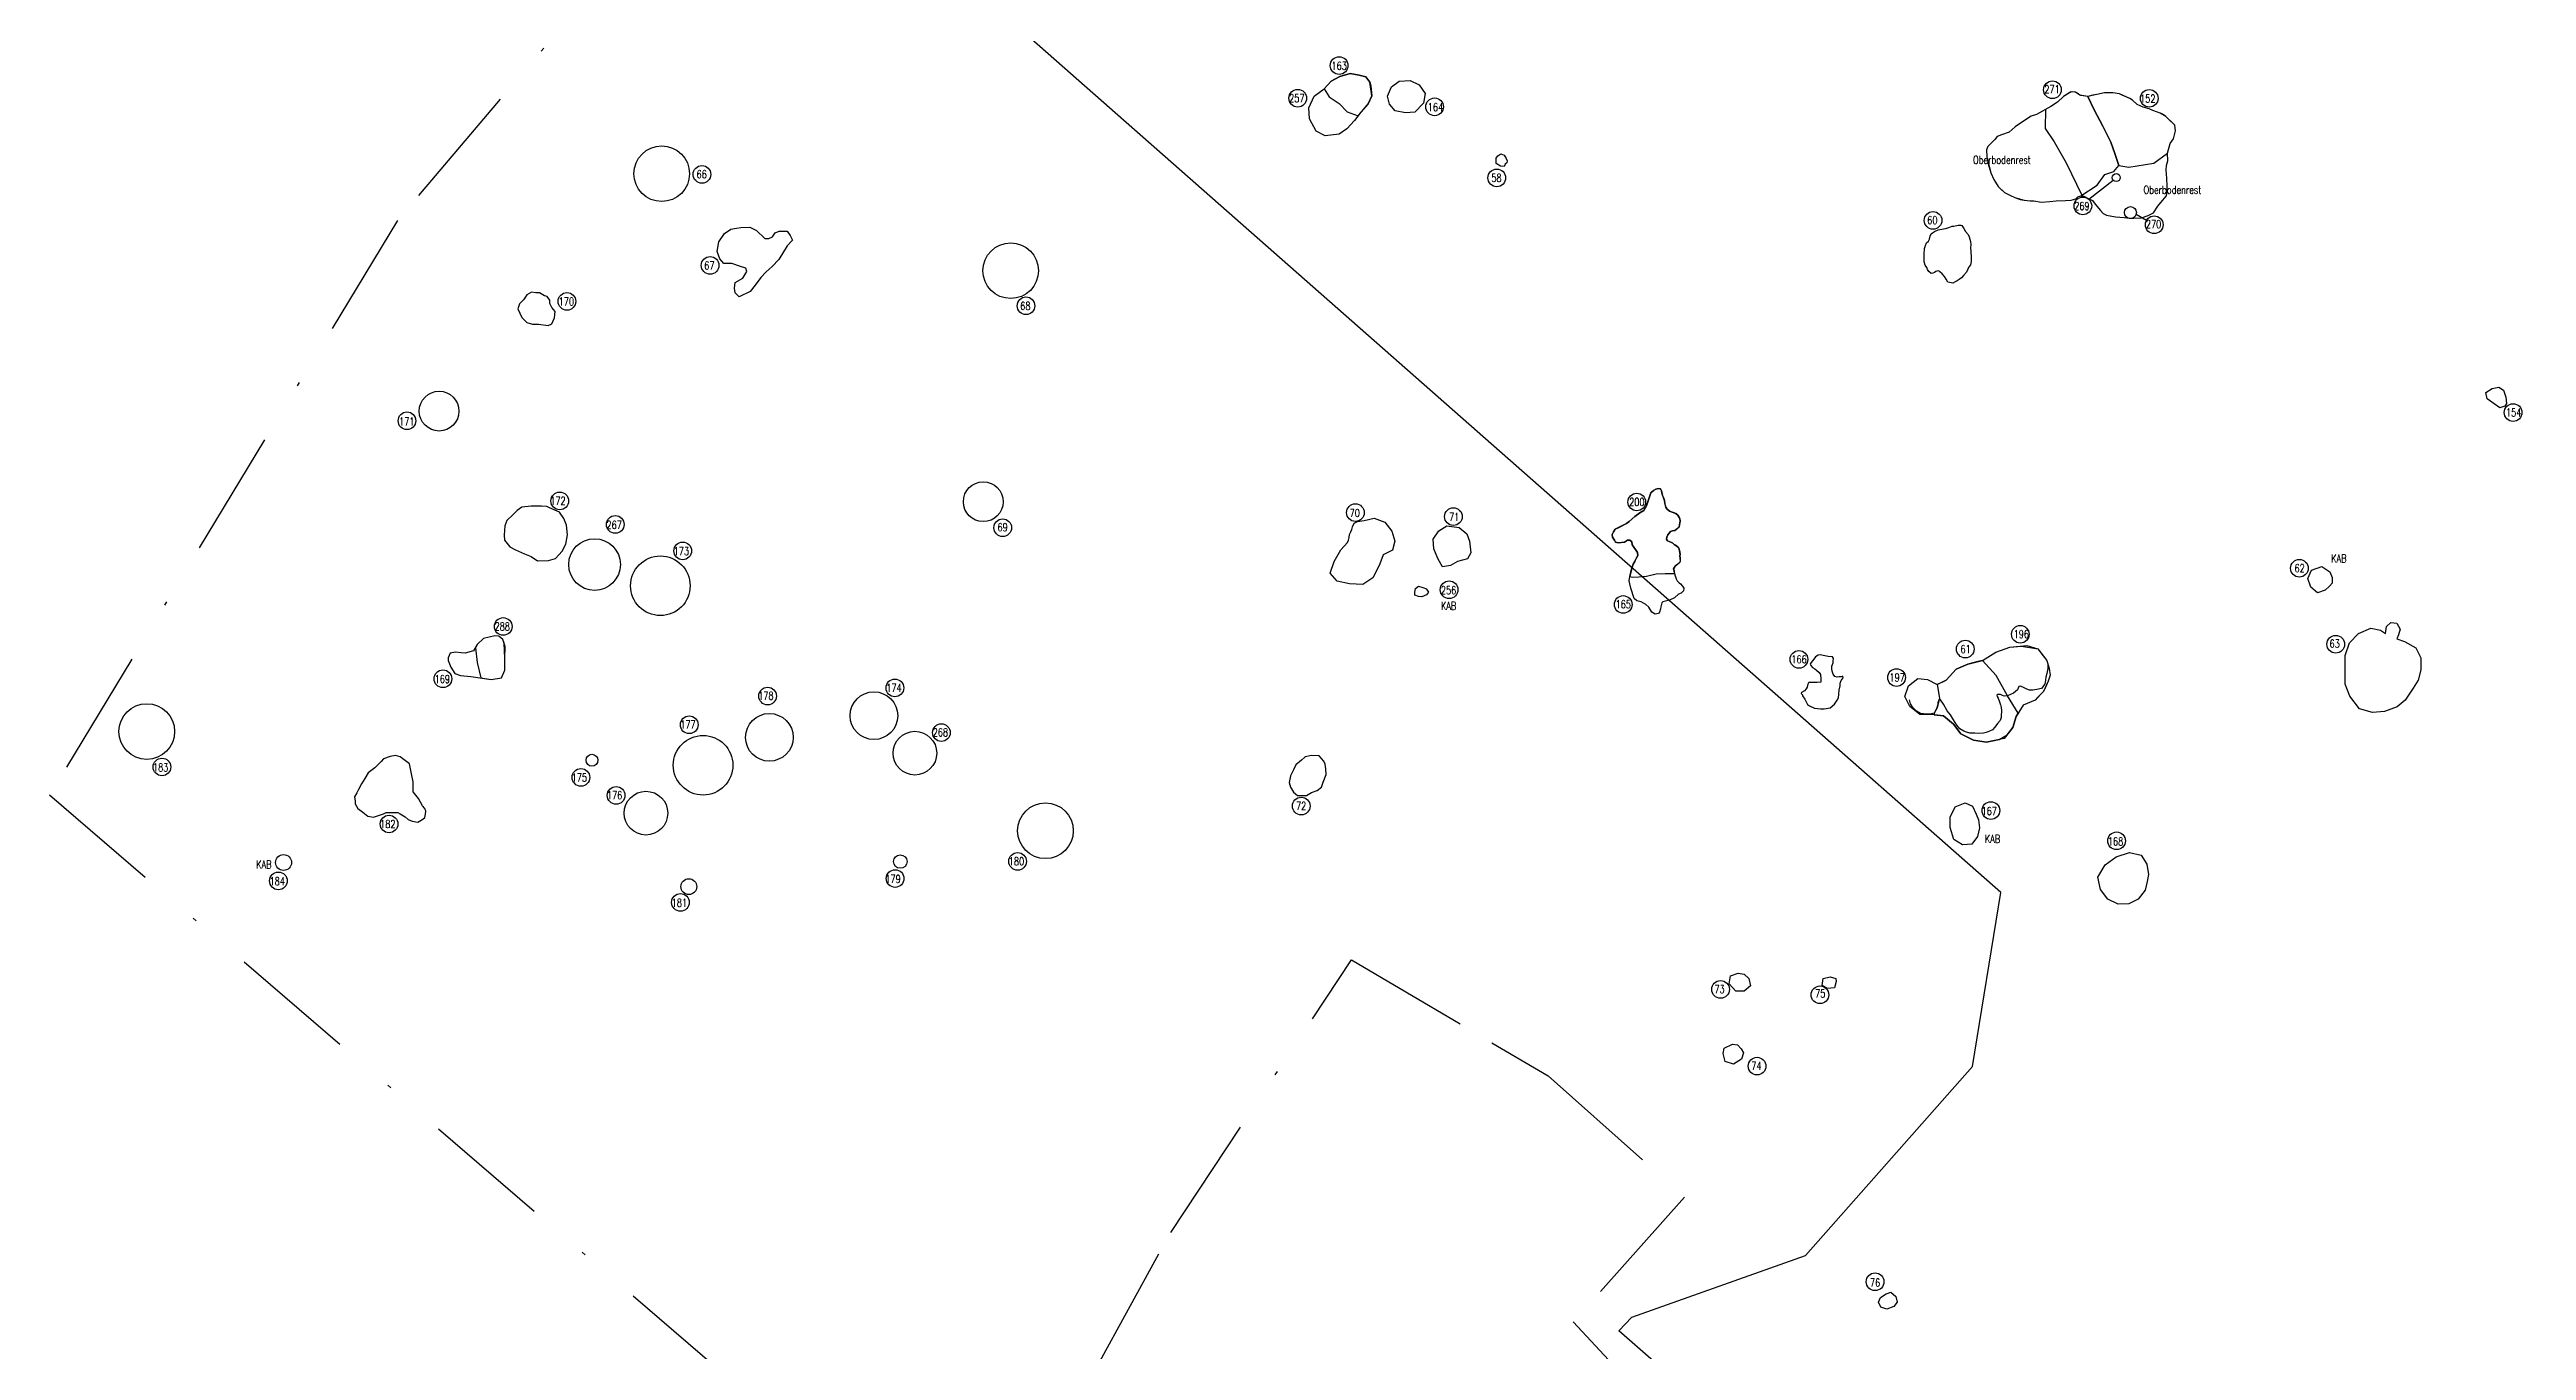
# Model space of a CAD drawing. Header units: millimetres. Extents: x -51 to 4462813, y 19 to 5794154.
# Drawn here: x 4462711.4 to 4462773.7, y 5794084.9 to 5794117.6 of the extents above; entities that cross this region are included whole.
import ezdxf

# ---------------------------------------------------------------- set-up
doc = ezdxf.new("R2010")
doc.units = ezdxf.units.MM
doc.linetypes.add('STRICHPUNKT', pattern=[25.4, 12.7, -6.35, 0, -6.35])
doc.linetypes.add('STRICHPUNKTX2', pattern=[50.8, 25.4, -12.7, 0, -12.7])
for name, color, linetype in [('Befunde', 7, 'Continuous'), ('Befundnummern', 7, 'Continuous'), ('Gebäudehallen', 150, 'Continuous'), ('Grabungsgrenze', 102, 'STRICHPUNKTX2'), ('Pl2-Befunde', 7, 'Continuous')]:
    doc.layers.add(name, color=color, linetype=linetype)
doc.styles.add('ROMANS', font='ROMANS.shx', dxfattribs={"width": 0.75})

msp = doc.modelspace()

# ---------------------------------------------------------------- linework, layer by layer
at = {"layer": 'Befunde'}
for points, elevation in [([(4462744.337317262, 5794115.928291338), (4462744.587973014, 5794116.233765287), (4462744.681973014, 5794116.432765286), (4462744.634973014, 5794116.772765287), (4462744.534973014, 5794116.908765287), (4462744.365973014, 5794116.953765287), (4462744.136973014, 5794116.990765287), (4462743.879973014, 5794116.921765286), (4462743.655973014, 5794116.797765287), (4462743.482973014, 5794116.606765286), (4462743.610928492, 5794116.408323272), (4462743.860277571, 5794116.235254491), (4462744.061482396, 5794116.031597842), (4462744.337317262, 5794115.928291338)], 51.77304729101563), ([(4462762.521745571, 5794113.916395043), (4462762.933953844, 5794114.187807127), (4462763.12568761, 5794114.455693563), (4462763.351762476, 5794114.529825405), (4462763.479616304, 5794114.683034334), (4462763.378326036, 5794114.98502449), (4462763.273105443, 5794115.263699587), (4462763.076627655, 5794115.665827545), (4462762.855930784, 5794116.079821372), (4462762.702021682, 5794116.413592124), (4462762.492891978, 5794116.448711835), (4462762.389058442, 5794116.527280883), (4462762.27523044, 5794116.535807759), (4462762.089591308, 5794116.417521653), (4462761.936296045, 5794116.271826846), (4462761.936296045, 5794116.271826846), (4462761.763834044, 5794116.163439179), (4462761.405436977, 5794115.965680313), (4462761.276002031, 5794115.918668494), (4462761.052432778, 5794115.77763326), (4462760.871572119, 5794115.651849508), (4462760.722234166, 5794115.521799292), (4462760.52612103, 5794115.45519929), (4462760.41731156, 5794115.406945928), (4462760.356652676, 5794115.335342296), (4462760.184708383, 5794115.159989389), (4462760.14935255, 5794115.075552696), (4462760.153764094, 5794114.894891125), (4462760.259648355, 5794114.49281962), (4462760.33023363, 5794114.329783357), (4462760.444934909, 5794114.149121563), (4462760.604389668, 5794114.001206562), (4462760.756349269, 5794113.923767592), (4462760.85868906, 5794113.877304299), (4462761.094668922, 5794113.808299255), (4462761.243526699, 5794113.789713804), (4462761.34276577, 5794113.789713804), (4462761.535317879, 5794113.758523622), (4462761.743099285, 5794113.77401146), (4462761.898159608, 5794113.792596688), (4462762.134094764, 5794113.801785394), (4462762.276749996, 5794113.807980396), (4462762.397697423, 5794113.842053462), (4462762.450417954, 5794113.89471198)], 51.54904729101562), ([(4462764.885231848, 5794115.696302034), (4462764.808624268, 5794115.773477393), (4462764.718506807, 5794115.84998924), (4462764.662533848, 5794115.913728637), (4462764.57808409, 5794115.969842756), (4462764.520641361, 5794115.992822039), (4462764.332822183, 5794116.065838034), (4462764.243826736, 5794116.10813604), (4462764.092615664, 5794116.14732982), (4462763.943183157, 5794116.215144139), (4462763.820137785, 5794116.3214055), (4462763.758117686, 5794116.362438541), (4462763.563281333, 5794116.450664581), (4462763.492372932, 5794116.481611094), (4462763.331213573, 5794116.508806933), (4462763.204335191, 5794116.508806933), (4462763.119491592, 5794116.50857891), (4462762.921637471, 5794116.468565136), (4462762.820675362, 5794116.447170833), (4462762.729842126, 5794116.421465244), (4462762.704863056, 5794116.413148606), (4462762.638225156, 5794116.423550313), (4462762.525834239, 5794116.442905261), (4462762.492891978, 5794116.448711835), (4462762.42894527, 5794116.497099207), (4462762.378563249, 5794116.528067079), (4462762.301052405, 5794116.53387343), (4462762.244856395, 5794116.516453932), (4462762.089591308, 5794116.417521653), (4462761.936296045, 5794116.271826846), (4462761.763834044, 5794116.163439179), (4462761.405436977, 5794115.965680313), (4462761.276002031, 5794115.918668494), (4462761.052432778, 5794115.77763326), (4462760.871572119, 5794115.651849508), (4462760.722234166, 5794115.521799292), (4462760.52612103, 5794115.45519929), (4462760.41731156, 5794115.406945928), (4462760.356652676, 5794115.335342296), (4462760.184708383, 5794115.159989389), (4462760.14935255, 5794115.075552696), (4462760.153764094, 5794114.894891125), (4462760.189056456, 5794114.723042097), (4462760.259648355, 5794114.49281962), (4462760.33023363, 5794114.329783357), (4462760.444934909, 5794114.149121563), (4462760.511353695, 5794114.087938146), (4462760.604389668, 5794114.001206562), (4462760.756349269, 5794113.923767592), (4462760.85868906, 5794113.877304299), (4462760.998531125, 5794113.826884482), (4462761.094668922, 5794113.808299255), (4462761.243526699, 5794113.789713804), (4462761.34276577, 5794113.789713804), (4462761.535317879, 5794113.758523622), (4462761.743099285, 5794113.77401146), (4462761.898159608, 5794113.792596688), (4462762.134094764, 5794113.801785394), (4462762.276749996, 5794113.807980396), (4462762.397697423, 5794113.842053462), (4462762.450417954, 5794113.89471198), (4462762.521745571, 5794113.916395043), (4462762.596175011, 5794113.910199818), (4462762.70781862, 5794113.851346299), (4462762.819589172, 5794113.797030608), (4462762.884024335, 5794113.707387599), (4462763.01922139, 5794113.550569303), (4462763.080278213, 5794113.476516034), (4462763.165321744, 5794113.430777419), (4462763.392104309, 5794113.387216633), (4462763.608353366, 5794113.373734483), (4462763.737008993, 5794113.356310302), (4462763.856941979, 5794113.356310302), (4462764.046654429, 5794113.367200554), (4462764.21674094, 5794113.426007248), (4462764.349757886, 5794113.493526367), (4462764.458787574, 5794113.656878814), (4462764.533079584, 5794113.751642516), (4462764.674818618, 5794113.914994963), (4462764.690082686, 5794113.97597993), (4462764.692263346, 5794114.161112659), (4462764.687909202, 5794114.364549439), (4462764.672645134, 5794114.562750471), (4462764.681528936, 5794114.678919182), (4462764.714238283, 5794114.794354965), (4462764.705150269, 5794114.991988294), (4462764.767959457, 5794115.233181294), (4462764.855183648, 5794115.348181378), (4462764.907517832, 5794115.553787736)], 51.54904729101562), ([(4462763.479616304, 5794114.683034334), (4462763.729007607, 5794114.636359232), (4462764.358281557, 5794114.742384987), (4462764.705150269, 5794114.991988294), (4462764.767959457, 5794115.233181294), (4462764.855183648, 5794115.348181378), (4462764.907517832, 5794115.553787736), (4462764.885231848, 5794115.696302034), (4462764.718506807, 5794115.84998924), (4462764.662533848, 5794115.913728637), (4462764.520641361, 5794115.992822039), (4462764.332822183, 5794116.065838034), (4462764.243826736, 5794116.10813604), (4462764.092615664, 5794116.14732982), (4462763.943183157, 5794116.215144139), (4462763.820137785, 5794116.3214055), (4462763.758117686, 5794116.362438541), (4462763.492372932, 5794116.481611094), (4462763.331213573, 5794116.508806933), (4462763.119491592, 5794116.50857891), (4462762.921637471, 5794116.468565136), (4462762.729842126, 5794116.421465244), (4462762.702021682, 5794116.413592124), (4462762.855930784, 5794116.079821372), (4462762.855930784, 5794116.079821372), (4462763.076627655, 5794115.665827545), (4462763.273105443, 5794115.263699587), (4462763.378326036, 5794114.98502449), (4462763.479616304, 5794114.683034334)], 51.54904729101562), ([(4462728.39371957, 5794112.969090195), (4462728.550879813, 5794113.082701409), (4462728.698960477, 5794113.10324394), (4462728.810020701, 5794113.123786469), (4462729.032014035, 5794113.130001523), (4462729.196675832, 5794113.041616349), (4462729.410569821, 5794112.844408239), (4462729.513403585, 5794112.840299645), (4462729.599783881, 5794112.889601672), (4462729.66971126, 5794112.984097354), (4462729.76843152, 5794113.02929101), (4462729.842471853, 5794113.025182415), (4462729.969985544, 5794113.025182415), (4462730.044025877, 5794112.922469764), (4462730.103740504, 5794112.802638291), (4462729.971717172, 5794112.661492448), (4462729.763692683, 5794112.315928198), (4462729.59175998, 5794112.143139985), (4462729.446814067, 5794112.003776884), (4462729.313457873, 5794111.864640066), (4462729.163478582, 5794111.667339421), (4462729.039105901, 5794111.513883413), (4462728.768763385, 5794111.375417296), (4462728.660968745, 5794111.479720332), (4462728.651355197, 5794111.597918745), (4462728.665987309, 5794111.733106377), (4462728.856204771, 5794111.850025187), (4462728.954971393, 5794112.014442354), (4462728.929365334, 5794112.09482419), (4462728.794018156, 5794112.142322548), (4462728.578194634, 5794112.211743), (4462728.380661392, 5794112.21539672), (4462728.275296422, 5794112.331641669), (4462728.212357051, 5794112.520391347), (4462728.256253388, 5794112.76153663)], 52.72404729101562), ([(4462759.13160408, 5794111.822983093), (4462759.089498819, 5794111.892095811), (4462759.036262237, 5794111.955561186), (4462758.975098853, 5794112.008719704), (4462758.945309785, 5794112.026716187), (4462758.899483914, 5794112.022477818), (4462758.877419013, 5794112.01654437), (4462758.84177673, 5794111.989420194), (4462758.799345205, 5794111.969924546), (4462758.75645631, 5794111.967520029), (4462758.693603341, 5794112.012753072), (4462758.66780466, 5794112.061576812), (4462758.644722007, 5794112.110400551), (4462758.605787148, 5794112.174570967), (4462758.58222576, 5794112.254478321), (4462758.58222576, 5794112.333138766), (4462758.581346669, 5794112.388658411), (4462758.581346669, 5794112.473411191), (4462758.584907018, 5794112.558852623), (4462758.58975105, 5794112.593738289), (4462758.610705147, 5794112.668705925), (4462758.637861566, 5794112.731091641), (4462758.685385161, 5794112.774490546), (4462758.717972534, 5794112.82873912), (4462758.731597381, 5794112.899613613), (4462758.753322296, 5794112.960643176), (4462758.787267406, 5794112.983698892), (4462758.841579692, 5794113.018960432), (4462758.931272648, 5794113.061502209), (4462759.062980426, 5794113.085914078), (4462759.125439694, 5794113.092695067), (4462759.200119157, 5794113.123888147), (4462759.288377106, 5794113.156437159), (4462759.327753721, 5794113.157793311), (4462759.437736584, 5794113.178136499), (4462759.501553589, 5794113.179492875), (4462759.527352271, 5794113.172711664), (4462759.577591343, 5794113.098120125), (4462759.616967957, 5794113.023528363), (4462759.68350044, 5794112.942155613), (4462759.712292768, 5794112.884474958), (4462759.746237878, 5794112.770553198), (4462759.750311092, 5794112.681043083), (4462759.748953355, 5794112.618657367), (4462759.75037622, 5794112.509690403), (4462759.754449986, 5794112.479853699), (4462759.762596415, 5794112.409330619), (4462759.765282639, 5794112.356186009), (4462759.762567163, 5794112.308718646), (4462759.763924901, 5794112.262607436), (4462759.742199986, 5794112.179878309), (4462759.69734109, 5794112.111683791), (4462759.681047129, 5794112.075066097), (4462759.645672529, 5794111.994611794), (4462759.569369852, 5794111.91169492), (4462759.517229946, 5794111.855276322), (4462759.458572346, 5794111.816217464), (4462759.406432441, 5794111.777158607), (4462759.356464916, 5794111.75111922), (4462759.297807315, 5794111.722910033), (4462759.17180259, 5794111.744609374)], 51.48804729101563), ([(4462723.866811038, 5794111.404466993), (4462723.739170403, 5794111.474380896), (4462723.64446927, 5794111.474380896), (4462723.541533398, 5794111.490831332), (4462723.418010132, 5794111.425030037), (4462723.335661656, 5794111.301652219), (4462723.240960523, 5794111.198837668), (4462723.191550995, 5794111.071347241), (4462723.294486866, 5794110.857492698), (4462723.422887477, 5794110.72876406), (4462723.562120241, 5794110.68887663), (4462723.718583008, 5794110.68887663), (4462723.957394803, 5794110.651863374), (4462724.047978017, 5794110.701214456), (4462724.122092307, 5794110.845154872), (4462724.134444413, 5794111.005545947), (4462724.052095937, 5794111.104248112), (4462724.002686409, 5794111.207062663), (4462724.002686409, 5794111.293427002), (4462723.932690039, 5794111.388016558)], 52.72404729101562), ([(4462751.811412754, 5794103.391765286), (4462751.728973013, 5794103.44142145), (4462751.655377856, 5794103.56902069), (4462751.577481768, 5794103.640600686), (4462751.459079272, 5794103.709068577), (4462751.349942512, 5794103.728628888), (4462751.281393844, 5794103.787760238), (4462751.197265958, 5794104.046071047), (4462751.178571117, 5794104.154997205), (4462751.159876277, 5794104.232801637), (4462751.17233932, 5794104.338615689), (4462751.197288587, 5794104.454148245), (4462751.219099602, 5794104.52884057), (4462751.256489835, 5794104.65643981), (4462751.29699569, 5794104.718683266), (4462751.337501545, 5794104.796900652), (4462751.374891778, 5794104.868480649), (4462751.365544358, 5794104.943172974), (4462751.334358327, 5794104.99678829), (4462751.259577861, 5794105.105714672), (4462751.231448396, 5794105.140681658), (4462751.228332774, 5794105.218486089), (4462751.175363323, 5794105.252720146), (4462751.119277698, 5794105.252720146), (4462751.044497784, 5794105.209149548), (4462750.882473258, 5794105.187364361), (4462750.817040765, 5794105.202925113), (4462750.788997953, 5794105.255832251), (4462750.7422603, 5794105.333636682), (4462750.729796705, 5794105.402104572), (4462750.760955692, 5794105.464348028), (4462750.807693345, 5794105.532815919), (4462750.894936853, 5794105.576386516), (4462751.088119263, 5794105.672864028), (4462751.159880692, 5794105.727064885), (4462751.303209274, 5794105.854664125), (4462751.424879724, 5794105.942593771), (4462751.524586827, 5794106.004837227), (4462751.596385237, 5794106.120640923), (4462751.658702107, 5794106.322932488), (4462751.70543976, 5794106.450531729), (4462751.767756631, 5794106.509663078), (4462751.825130451, 5794106.539745282), (4462751.899038321, 5794106.55204877), (4462751.949849742, 5794106.545897026), (4462751.969866444, 5794106.499758835), (4462751.979105135, 5794106.458234731), (4462751.992962896, 5794106.382875701), (4462752.026957679, 5794106.305586128), (4462752.045435061, 5794106.251758313), (4462752.057752947, 5794106.164096018), (4462752.079309524, 5794106.090275091), (4462752.108644396, 5794106.043573881), (4462752.171774253, 5794105.986670306), (4462752.213347534, 5794105.969752954), (4462752.334987628, 5794105.926690747), (4462752.379640104, 5794105.888242404), (4462752.405815751, 5794105.852869821), (4462752.435071145, 5794105.803655869), (4462752.442769962, 5794105.737524567), (4462752.435109228, 5794105.684275604), (4462752.424331215, 5794105.647365141), (4462752.416632398, 5794105.593537549), (4462752.376598991, 5794105.550475341), (4462752.305770317, 5794105.502799271), (4462752.244180333, 5794105.495109647), (4462752.197987983, 5794105.470502671), (4462752.16411352, 5794105.432054104), (4462752.131778929, 5794105.393605761), (4462752.122540239, 5794105.367460906), (4462752.105602731, 5794105.329012562), (4462752.100983662, 5794105.279798611), (4462752.124140273, 5794105.237494752), (4462752.207286834, 5794105.203660049), (4462752.259638127, 5794105.179053074), (4462752.290432842, 5794105.149832457), (4462752.367420461, 5794105.100618507), (4462752.398215729, 5794105.069859787), (4462752.416692559, 5794105.026797581), (4462752.430550318, 5794104.966818022), (4462752.438364488, 5794104.899721446), (4462752.432205545, 5794104.865886967), (4462752.441443684, 5794104.812059152), (4462752.444523431, 5794104.768996945), (4462752.444523431, 5794104.732086482), (4462752.426046601, 5794104.685948514), (4462752.39371146, 5794104.672106924), (4462752.353678053, 5794104.6321207), (4462752.31980359, 5794104.613665468), (4462752.295167817, 5794104.573679021), (4462752.276690987, 5794104.538306661), (4462752.289008874, 5794104.487554607), (4462752.290545988, 5794104.462284048), (4462752.301324552, 5794104.416145857), (4462752.318261508, 5794104.356166522), (4462752.344437155, 5794104.280807492), (4462752.367533606, 5794104.236207405), (4462752.416805703, 5794104.18237959), (4462752.450680166, 5794104.157772615), (4462752.49841239, 5794104.100869039), (4462752.530744221, 5794104.051000425), (4462752.527665026, 5794103.983331242), (4462752.464535167, 5794103.920275923), (4462752.399865988, 5794103.894130844), (4462752.298207826, 5794103.803018186), (4462752.171948662, 5794103.747652491), (4462752.007195414, 5794103.703052403), (4462751.981019767, 5794103.676907548), (4462751.957092116, 5794103.575673466), (4462751.947352828, 5794103.53287036), (4462751.922030459, 5794103.443373177), (4462751.892938435, 5794103.409324862)], 51.44604729101562), ([(4462752.301324552, 5794104.416145857), (4462752.289008873, 5794104.487554611), (4462752.276690988, 5794104.538306663), (4462752.31980359, 5794104.613665468), (4462752.39371146, 5794104.672106924), (4462752.426046601, 5794104.685948514), (4462752.446763218, 5794104.73767939), (4462752.444523431, 5794104.7941144), (4462752.432205545, 5794104.865886965), (4462752.438364488, 5794104.899721446), (4462752.434121403, 5794104.936154812), (4462752.426017805, 5794104.986435778), (4462752.416692559, 5794105.026797581), (4462752.398215729, 5794105.069859787), (4462752.381653647, 5794105.086402212), (4462752.355220746, 5794105.108417113), (4462752.321628114, 5794105.129891035), (4462752.290432842, 5794105.149832457), (4462752.259638128, 5794105.179053074), (4462752.259638127, 5794105.179053074), (4462752.219200847, 5794105.198060038), (4462752.160706919, 5794105.222614743), (4462752.124140273, 5794105.237494752), (4462752.100983662, 5794105.279798611), (4462752.105602731, 5794105.329012562), (4462752.131778929, 5794105.393605761), (4462752.16411352, 5794105.432054104), (4462752.197987983, 5794105.470502671), (4462752.244180333, 5794105.495109647), (4462752.305770317, 5794105.502799271), (4462752.416632398, 5794105.593537549), (4462752.442769962, 5794105.737524567), (4462752.435071145, 5794105.803655869), (4462752.379640104, 5794105.888242404), (4462752.334987628, 5794105.926690747), (4462752.171774253, 5794105.986670306), (4462752.108644396, 5794106.043573881), (4462752.079309524, 5794106.090275091), (4462752.054421637, 5794106.187803842), (4462752.045435061, 5794106.251758313), (4462752.033871002, 5794106.285446421), (4462752.017716842, 5794106.326595831), (4462751.992962896, 5794106.382875701), (4462751.979105135, 5794106.458234731), (4462751.960238517, 5794106.521951059), (4462751.949849742, 5794106.545897026), (4462751.899038321, 5794106.55204877), (4462751.825130451, 5794106.539745282), (4462751.767756631, 5794106.509663078), (4462751.70543976, 5794106.450531729), (4462751.658702107, 5794106.322932488), (4462751.596385237, 5794106.120640923), (4462751.524586827, 5794106.004837227), (4462751.424879724, 5794105.942593771), (4462751.303209274, 5794105.854664125), (4462751.159880692, 5794105.727064885), (4462751.088119263, 5794105.672864028), (4462750.807693345, 5794105.532815919), (4462750.760955692, 5794105.464348028), (4462750.729796705, 5794105.402104572), (4462750.7422603, 5794105.333636682), (4462750.788997953, 5794105.255832251), (4462750.817040765, 5794105.202925113), (4462750.882473258, 5794105.187364361), (4462751.044497784, 5794105.209149548), (4462751.119277698, 5794105.252720146), (4462751.175363323, 5794105.252720146), (4462751.228332774, 5794105.218486089), (4462751.231448396, 5794105.140681658), (4462751.259577861, 5794105.105714672), (4462751.279285264, 5794105.077008564), (4462751.31902113, 5794105.019128689), (4462751.365544358, 5794104.943172974), (4462751.374891778, 5794104.868480649), (4462751.337501545, 5794104.796900652), (4462751.311820411, 5794104.747310014), (4462751.29699569, 5794104.718683266), (4462751.256489835, 5794104.65643981), (4462751.23410212, 5794104.580038698), (4462751.197288587, 5794104.454148245), (4462751.17233932, 5794104.338615689), (4462751.234340585, 5794104.329388824), (4462751.234340585, 5794104.329388824), (4462751.405025627, 5794104.335068437), (4462751.595630959, 5794104.354941164), (4462751.834597694, 5794104.411723088), (4462751.834597694, 5794104.411723088), (4462752.066567035, 5794104.419469462), (4462752.181062279, 5794104.415842561), (4462752.301324552, 5794104.416145857)], 51.44604729101562), ([(4462722.917628275, 5794105.754876954), (4462722.869996812, 5794105.616734506), (4462722.848195696, 5794105.380959187), (4462722.864266954, 5794105.260252169), (4462722.993020006, 5794105.092387556), (4462723.133915743, 5794105.012364823), (4462723.36045385, 5794104.915785483), (4462723.528976272, 5794104.849559766), (4462723.686447961, 5794104.739183529), (4462723.968239142, 5794104.741942885), (4462724.140790825, 5794104.795512405), (4462724.314014067, 5794104.982632634), (4462724.401205005, 5794105.156335275), (4462724.4472043, 5794105.390843637), (4462724.419531696, 5794105.637443746), (4462724.356133188, 5794105.79825082), (4462724.241389818, 5794105.962676208), (4462723.995748594, 5794106.067878687), (4462723.926682178, 5794106.100991664), (4462723.794074563, 5794106.11478868), (4462723.52885904, 5794106.11478868), (4462723.29679542, 5794106.087194531), (4462723.178001148, 5794106.001652969), (4462723.078545437, 5794105.905073748)], -0.0079527089843765), ([(4462721.444667714, 5794102.295617436), (4462721.446637537, 5794102.2261069), (4462721.510715605, 5794102.063190822), (4462721.609745495, 5794101.906092911), (4462721.755378367, 5794101.853726941), (4462722.011691187, 5794101.824634761), (4462722.524900203, 5794101.754982863), (4462722.780630748, 5794101.795542579), (4462722.86801003, 5794101.987551062), (4462722.871694696, 5794102.285179347), (4462722.879660638, 5794102.581031684), (4462722.815582571, 5794102.755584769), (4462722.71655268, 5794102.842861312), (4462722.620304376, 5794102.8508378), (4462722.332082625, 5794102.784676949), (4462722.174799696, 5794102.633397654), (4462722.081594833, 5794102.470481352), (4462721.874058482, 5794102.41445698), (4462721.770426081, 5794102.425957969), (4462721.629371434, 5794102.443209788), (4462721.496952224, 5794102.41445698), (4462721.444667714, 5794102.295617436)], 52.72404729101562), ([(4462722.128197264, 5794102.551939503), (4462722.171721266, 5794102.179069382), (4462722.268295694, 5794101.789808812), (4462722.524900203, 5794101.754982863), (4462722.780630748, 5794101.795542579), (4462722.86801003, 5794101.987551062), (4462722.871694696, 5794102.285179347), (4462722.871694696, 5794102.285179347), (4462722.847621605, 5794102.668308226), (4462722.815582571, 5794102.755584769), (4462722.71655268, 5794102.842861312), (4462722.620304376, 5794102.8508378), (4462722.332082625, 5794102.784676949), (4462722.174799696, 5794102.633397654)], 52.72404729101562), ([(4462756.215863083, 5794101.036103863), (4462756.32513617, 5794101.134333984), (4462756.360103447, 5794101.177991766), (4462756.395071276, 5794101.232564104), (4462756.425667851, 5794101.291502132), (4462756.434409256, 5794101.383183607), (4462756.445336841, 5794101.483596683), (4462756.465005831, 5794101.590558182), (4462756.467191459, 5794101.660410766), (4462756.489046075, 5794101.72589744), (4462756.545878457, 5794101.792343588), (4462756.534951424, 5794101.833818636), (4462756.493427265, 5794101.820721123), (4462756.445347328, 5794101.816355434), (4462756.392896136, 5794101.814172478), (4462756.333888614, 5794101.83163568), (4462756.292364455, 5794101.886208018), (4462756.266139135, 5794101.958243337), (4462756.255169604, 5794102.022420012), (4462756.257355231, 5794102.083540996), (4462756.290136881, 5794102.170856782), (4462756.294508136, 5794102.212331608), (4462756.298878838, 5794102.277818281), (4462756.272653518, 5794102.319293329), (4462756.167751135, 5794102.332390619), (4462756.080332666, 5794102.349853822), (4462755.966688325, 5794102.373865669), (4462755.91642276, 5794102.360768155), (4462755.844302027, 5794102.321476063), (4462755.807149122, 5794102.262538035), (4462755.739347761, 5794102.17695568), (4462755.715307517, 5794102.139846544), (4462755.728420177, 5794102.104920363), (4462755.769944336, 5794102.054713937), (4462755.826766231, 5794102.019787532), (4462755.874846168, 5794101.982678396), (4462755.938224944, 5794101.92810628), (4462755.968821519, 5794101.875716898), (4462755.984055231, 5794101.772200188), (4462755.981869604, 5794101.682701669), (4462755.890080432, 5794101.676153024), (4462755.820145326, 5794101.67833598), (4462755.752395847, 5794101.673970068), (4462755.702130282, 5794101.67833598), (4462755.678090038, 5794101.676153024), (4462755.660606123, 5794101.660872778), (4462755.654049793, 5794101.630312285), (4462755.640937133, 5794101.60193475), (4462755.634380803, 5794101.556094012), (4462755.612526186, 5794101.51680192), (4462755.571002026, 5794101.468778448), (4462755.490139888, 5794101.4273034), (4462755.483583557, 5794101.398925864), (4462755.518550835, 5794101.366182416), (4462755.522922089, 5794101.33780488), (4462755.577600303, 5794101.256130218), (4462755.610381952, 5794101.190643545), (4462755.643164155, 5794101.125156649), (4462755.695615347, 5794101.08586478), (4462755.822372347, 5794101.031292441), (4462755.970983965, 5794101.016012195), (4462756.060588062, 5794101.018195151)], -0.0079527089843765), ([(4462758.904973014, 5794101.623765287), (4462758.963299634, 5794101.285556075), (4462758.910319942, 5794101.040761822), (4462758.834492961, 5794100.908220995), (4462758.835464636, 5794100.861304079), (4462759.065973015, 5794100.834765286), (4462759.315973015, 5794100.624765286), (4462759.499973014, 5794100.382765287), (4462759.821973014, 5794100.226765286), (4462760.149973014, 5794100.172765287), (4462760.470559363, 5794100.239796977), (4462760.6684574, 5794100.364366547), (4462760.812973014, 5794100.547765287), (4462760.891973014, 5794100.817765287), (4462760.943278, 5794100.902198636), (4462760.677872003, 5794101.343726511), (4462760.390213218, 5794101.856756676), (4462760.046973014, 5794102.231765286), (4462759.928479741, 5794102.202942599), (4462759.676973014, 5794102.141765286), (4462759.386973014, 5794102.011765286), (4462759.131973014, 5794101.735765287), (4462759.002761827, 5794101.672013511)], 51.30904729101562), ([(4462760.046973014, 5794102.231765286), (4462760.380973014, 5794102.442765287), (4462760.734973014, 5794102.562765286), (4462761.031325044, 5794102.593374416), (4462761.031325044, 5794102.593374416), (4462761.436973014, 5794102.521765286), (4462761.575783716, 5794102.346743097), (4462761.666973013, 5794102.231765286), (4462761.725973014, 5794102.026765287), (4462761.750973014, 5794101.862765287), (4462761.702973014, 5794101.708765287), (4462761.612880214, 5794101.514195123), (4462761.577798275, 5794101.445416611), (4462761.431878419, 5794101.295386337), (4462761.370973014, 5794101.232765287), (4462761.066973014, 5794101.105765286), (4462760.943278, 5794100.902198636), (4462760.677872003, 5794101.343726511), (4462760.390213218, 5794101.856756676), (4462760.046973014, 5794102.231765286)], 51.23704729101562), ([(4462720.80617814, 5794098.241308482), (4462720.857745457, 5794098.284082697), (4462720.873709918, 5794098.365391006), (4462720.880150343, 5794098.439367348), (4462720.854389193, 5794098.506911217), (4462720.797029823, 5794098.574763963), (4462720.696181237, 5794098.758919549), (4462720.564283596, 5794098.930184598), (4462720.564283596, 5794099.180495175), (4462720.51152443, 5794099.41763131), (4462720.471955192, 5794099.628419235), (4462720.232295515, 5794099.805166513), (4462720.115871798, 5794099.838404215), (4462719.980012708, 5794099.816859175), (4462719.817886353, 5794099.760544932), (4462719.7553741, 5794099.688516973), (4462719.600903234, 5794099.529456185), (4462719.433319442, 5794099.405464397), (4462719.344671548, 5794099.259306129), (4462719.263156481, 5794099.124456086), (4462719.183983236, 5794098.985923336), (4462719.143225702, 5794098.899415845), (4462719.087184231, 5794098.80018656), (4462719.100148447, 5794098.692850507), (4462719.100148447, 5794098.622082771), (4462719.173793576, 5794098.505043106), (4462719.293518486, 5794098.413446808), (4462719.420885918, 5794098.316761927), (4462719.563536734, 5794098.29131856), (4462719.813176215, 5794098.370193063), (4462719.881953932, 5794098.405813821), (4462720.001679395, 5794098.410902628), (4462720.172350947, 5794098.410902628), (4462720.236034387, 5794098.370193063), (4462720.358306988, 5794098.296407367), (4462720.432763068, 5794098.232258881), (4462720.5391682, 5794098.189545094), (4462720.681819016, 5794098.164101505), (4462720.80617814, 5794098.241308482)], 52.72404729101562)]:
    msp.add_lwpolyline(points, close=True, dxfattribs=dict(at, elevation=elevation))
for points, elevation in [([(4462743.482973014, 5794116.606765286), (4462743.610928492, 5794116.408323272), (4462743.860277571, 5794116.235254491), (4462744.061482396, 5794116.031597842), (4462744.337317262, 5794115.928291338)], 51.77304729101563), ([(4462761.637097792, 5794116.093507754), (4462761.624912787, 5794115.611703752), (4462761.854141637, 5794115.277324203), (4462762.152255026, 5794114.747850792), (4462762.549614108, 5794113.934744645)], 51.54904729101562), ([(4462762.720556601, 5794113.829916323), (4462763.337845882, 5794114.311251563)], -0.0079527089843765), ([(4462764.172563309, 5794113.294906843), (4462763.913866911, 5794113.448008101)], -0.0079527089843765)]:
    msp.add_lwpolyline(points, dxfattribs=dict(at, elevation=elevation))
for points in [[(4462744.653973014, 5794116.679765286, 51.74604729101562), (4462744.681973014, 5794116.432765286, 51.71204729101562), (4462744.587973014, 5794116.233765287, 51.72304729101563), (4462744.405973014, 5794116.017765286, 51.73604729101562), (4462744.250973014, 5794115.815765286, 51.72904729101562), (4462744.051973014, 5794115.602765286, 51.73504729101563), (4462743.863973014, 5794115.470765286, 51.73404729101562), (4462743.504973014, 5794115.425765286, 51.75904729101562), (4462743.285973014, 5794115.545765286, 51.73504729101563), (4462743.110973014, 5794115.854765286, 51.76404729101562), (4462743.094973014, 5794116.132765287, 51.78804729101563), (4462743.231973014, 5794116.419765286, 51.80204729101563), (4462743.482973014, 5794116.606765286, 51.77304729101563), (4462743.655973014, 5794116.797765287, 51.77004729101562), (4462743.879973014, 5794116.921765286, 51.79704729101562), (4462744.136973014, 5794116.990765287, 51.78704729101563), (4462744.365973014, 5794116.953765287, 51.76504729101563), (4462744.534973014, 5794116.908765287, 51.76204729101563), (4462744.634973014, 5794116.772765287, 51.74904729101562)], [(4462745.077973014, 5794116.420765286, 51.71604729101562), (4462745.178973014, 5794116.657765287, 51.71904729101562), (4462745.373973014, 5794116.802765287, 51.73104729101562), (4462745.649973014, 5794116.818765287, 51.71604729101562), (4462745.873973014, 5794116.709765286, 51.69804729101563), (4462746.024973014, 5794116.490765287, 51.69004729101562), (4462745.986973014, 5794116.243765287, 51.70504729101562), (4462745.766973014, 5794116.021765286, 51.71204729101562), (4462745.530973014, 5794116.007765287, 51.72104729101562), (4462745.271973014, 5794116.053765287, 51.68704729101562), (4462745.129973014, 5794116.221765286, 51.70704729101563)], [(4462748.010973014, 5794114.650765286, 51.66504729101563), (4462747.916973013, 5794114.662765287, 51.66704729101562), (4462747.811973014, 5794114.733765287, 51.68004729101563), (4462747.812973014, 5794114.864765286, 51.69204729101563), (4462747.852973014, 5794114.923765287, 51.68504729101563), (4462747.928973014, 5794114.969765286, 51.67204729101562), (4462748.015973014, 5794114.937765286, 51.68904729101562), (4462748.065973015, 5794114.859765286, 51.68004729101563), (4462748.087973014, 5794114.797765287, 51.68004729101563), (4462748.081973013, 5794114.750765286, 51.68004729101563), (4462748.035973014, 5794114.710765286, 51.67104729101562)], [(4462773.191973014, 5794108.630765286, 51.16104729101562), (4462773.062973014, 5794108.582765287, 51.16004729101562), (4462772.918973014, 5794108.685765286, 51.16804729101563), (4462772.744973014, 5794108.810765286, 51.12604729101562), (4462772.710973014, 5794108.968765287, 51.14004729101563), (4462772.874973014, 5794109.074765286, 51.15204729101562), (4462773.036973014, 5794109.101765286, 51.15404729101562), (4462773.157973014, 5794109.031765287, 51.17504729101562), (4462773.212973014, 5794108.850765286, 51.17704729101563), (4462773.234973014, 5794108.694765286, 51.16604729101562)], [(4462744.834973014, 5794104.552765287, 51.58804729101563), (4462744.710973014, 5794104.309765286, 51.58604729101562), (4462744.453973014, 5794104.139765286, 51.58204729101563), (4462744.124973014, 5794104.160765287, 51.59304729101563), (4462743.809973014, 5794104.226765286, 51.57104729101562), (4462743.637973014, 5794104.423765287, 51.55904729101562), (4462743.732973014, 5794104.718765287, 51.58604729101562), (4462743.731973014, 5794104.720765286, 51.58604729101562), (4462743.902973014, 5794105.009765286, 51.57104729101562), (4462744.070973014, 5794105.199765286, 51.57904729101562), (4462744.093606324, 5794105.254449787, 51.58004729101562), (4462744.108617058, 5794105.326271269, 51.58904729101562), (4462744.117973014, 5794105.395765286, 51.58604729101562), (4462744.152848966, 5794105.466402103, 51.58804729101563), (4462744.180833827, 5794105.522432942, 51.59704729101562), (4462744.198881258, 5794105.592150179, 51.57304729101563), (4462744.242547682, 5794105.681973454, 51.59661998128888), (4462744.322230508, 5794105.727550538, 51.59266692462725), (4462744.487973014, 5794105.750765286, 51.59104729101562), (4462744.742973014, 5794105.808765287, 51.58704729101562), (4462745.005973014, 5794105.705765286, 51.60104729101562), (4462745.188973013, 5794105.482765287, 51.59604729101562), (4462745.259973014, 5794105.232765287, 51.59204729101562), (4462745.199973014, 5794105.002765287, 51.58504729101563), (4462744.970973014, 5794104.885765286, 51.59104729101562), (4462744.884973014, 5794104.662765287, 51.58204729101563)], [(4462746.303973014, 5794104.893765287, 51.57104729101562), (4462746.240973014, 5794105.040765286, 51.55904729101562), (4462746.227973014, 5794105.280765287, 51.58204729101563), (4462746.368973014, 5794105.491765287, 51.58504729101563), (4462746.569973014, 5794105.618765287, 51.58904729101562), (4462746.876973014, 5794105.577765287, 51.58804729101563), (4462747.073973014, 5794105.415765286, 51.58804729101563), (4462747.142973014, 5794105.227765286, 51.59304729101563), (4462747.173973014, 5794104.937765286, 51.58404729101562), (4462747.093973014, 5794104.784765286, 51.56904729101562), (4462746.841973014, 5794104.720765286, 51.57904729101562), (4462746.660973014, 5794104.622765287, 51.58504729101563), (4462746.458973014, 5794104.584765286, 51.56604729101562), (4462746.351973014, 5794104.778765287, 51.58204729101563)], [(4462768.781973014, 5794104.098765287, 51.21604729101562), (4462768.669973014, 5794103.995765286, 51.23504729101563), (4462768.474973014, 5794103.934765286, 51.21904729101562), (4462768.311973014, 5794104.072765287, 51.22204729101562), (4462768.232973014, 5794104.289765286, 51.22904729101562), (4462768.328973014, 5794104.503765287, 51.21704729101562), (4462768.585973014, 5794104.593765287, 51.21504729101562), (4462768.782973014, 5794104.460765286, 51.20304729101563), (4462768.844973014, 5794104.316765287, 51.22504729101563), (4462768.842973014, 5794104.176765286, 51.21504729101562)], [(4462745.761973014, 5794103.946765287, 51.58204729101563), (4462745.783973014, 5794104.042765287, 51.59404729101562), (4462745.857973014, 5794104.095765286, 51.59404729101562), (4462745.966973014, 5794104.066765287, 51.59404729101562), (4462746.060973015, 5794104.031765287, 51.56304729101563), (4462746.061973014, 5794104.023765287, 51.56404729101562), (4462746.108973014, 5794103.946765287, 51.57904729101562), (4462746.060973015, 5794103.880765286, 51.59404729101562), (4462745.940973015, 5794103.829765286, 51.59004729101562), (4462745.853973013, 5794103.841765286, 51.59204729101562), (4462745.768973013, 5794103.876765287, 51.58504729101563)], [(4462770.887973014, 5794101.535765287, 51.14804729101563), (4462770.682973014, 5794101.229765286, 51.14104729101562), (4462770.484973014, 5794101.066765287, 51.17504729101562), (4462770.162973014, 5794100.950765287, 51.16204729101563), (4462769.860973014, 5794100.918765287, 51.19004729101562), (4462769.533973014, 5794101.014765286, 51.18404729101562), (4462769.293973014, 5794101.328765287, 51.15704729101562), (4462769.176973014, 5794101.637765286, 51.15804729101563), (4462769.170973014, 5794101.994765286, 51.18604729101562), (4462769.176973014, 5794102.357765287, 51.20104729101562), (4462769.285973014, 5794102.671765286, 51.19204729101563), (4462769.508973014, 5794102.908765287, 51.18904729101562), (4462769.821973014, 5794103.040765286, 51.17604729101562), (4462770.065973015, 5794102.995765286, 51.17704729101563), (4462770.190973015, 5794102.908765287, 51.16904729101562), (4462770.216973014, 5794103.082765287, 51.16904729101562), (4462770.322973014, 5794103.189765286, 51.17004729101563), (4462770.469973014, 5794103.165765286, 51.17304729101563), (4462770.557973014, 5794103.019765286, 51.16404729101562), (4462770.514973014, 5794102.872765287, 51.15504729101563), (4462770.472973014, 5794102.770765286, 51.14504729101562), (4462770.664973014, 5794102.707765287, 51.14204729101562), (4462770.953973014, 5794102.547765287, 51.13004729101563), (4462771.074973014, 5794102.296765286, 51.13104729101562), (4462771.072973014, 5794101.994765286, 51.13404729101562), (4462771.005973014, 5794101.738765287, 51.15804729101563)], [(4462761.750973014, 5794101.862765287, 51.24004729101563), (4462761.702973014, 5794101.708765287, 51.23604729101562), (4462761.583973014, 5794101.451765287, 51.23104729101562), (4462761.370973014, 5794101.232765287, 51.21904729101562), (4462761.066973014, 5794101.105765286, 51.23904729101562), (4462760.891973014, 5794100.817765287, 51.26104729101562), (4462760.812973014, 5794100.547765287, 51.25704729101562), (4462760.589973014, 5794100.264765286, 51.26004729101562), (4462760.149973014, 5794100.172765287, 51.27604729101562), (4462759.821973014, 5794100.226765286, 51.27504729101562), (4462759.499973014, 5794100.382765287, 51.29404729101562), (4462759.315973015, 5794100.624765286, 51.31604729101562), (4462759.065973015, 5794100.834765286, 51.28804729101563), (4462758.761973014, 5794100.869765286, 51.32004729101563), (4462758.470973014, 5794100.867765287, 51.33704729101562), (4462758.215973014, 5794101.076765287, 51.34804729101563), (4462758.090973014, 5794101.326765287, 51.37004729101562), (4462758.188973013, 5794101.596765286, 51.33304729101562), (4462758.421973014, 5794101.778765287, 51.32504729101562), (4462758.665973014, 5794101.755765286, 51.30904729101562), (4462758.904973014, 5794101.623765287, 51.30904729101562), (4462759.131973014, 5794101.735765287, 51.29604729101562), (4462759.386973014, 5794102.011765286, 51.26304729101562), (4462759.676973014, 5794102.141765286, 51.24904729101562), (4462760.046973014, 5794102.231765286, 51.23704729101562), (4462760.380973014, 5794102.442765287, 51.23904729101562), (4462760.734973014, 5794102.562765286, 51.24004729101563), (4462761.160973014, 5794102.606765286, 51.22204729101562), (4462761.436973014, 5794102.521765286, 51.21504729101562), (4462761.666973013, 5794102.231765286, 51.23604729101562), (4462761.725973014, 5794102.026765287, 51.24304729101563)], [(4462743.509049161, 5794099.618458196, 51.54604729101562), (4462743.475973014, 5794099.695765287, 51.54704729101562), (4462743.354973014, 5794099.835765286, 51.54704729101562), (4462743.163973014, 5794099.837765287, 51.54704729101562), (4462743.007973014, 5794099.807765286, 51.56704729101563), (4462742.909973014, 5794099.719765286, 51.56704729101563), (4462742.770973015, 5794099.604765286, 51.56804729101562), (4462742.713973014, 5794099.477765286, 51.56804729101562), (4462742.639973014, 5794099.326765287, 51.56804729101562), (4462742.599973014, 5794099.163765287, 51.56904729101562), (4462742.635973014, 5794099.045765286, 51.56904729101562), (4462742.715973014, 5794098.920765286, 51.56804729101562), (4462742.808973013, 5794098.836765287, 51.55704729101562), (4462742.932973014, 5794098.836765287, 51.55604729101562), (4462743.040973014, 5794098.837765287, 51.55504729101563), (4462743.168973014, 5794098.907765287, 51.55504729101563), (4462743.308973013, 5794098.963765287, 51.52404729101562), (4462743.416973013, 5794099.040765286, 51.52504729101562), (4462743.460973014, 5794099.166765287, 51.52504729101562), (4462743.535973014, 5794099.361765287, 51.53304729101563), (4462743.523973014, 5794099.505765286, 51.53304729101563)], [(4462759.950973014, 5794098.222765286, 51.30904729101562), (4462759.971973014, 5794098.021765286, 51.33004729101562), (4462759.920973014, 5794097.806765286, 51.31604729101562), (4462759.777973014, 5794097.607765287, 51.31404729101562), (4462759.540973014, 5794097.591765286, 51.33504729101563), (4462759.325973014, 5794097.729765286, 51.34904729101562), (4462759.237973014, 5794098.027765287, 51.32804729101563), (4462759.236973014, 5794098.287765287, 51.33904729101562), (4462759.357973014, 5794098.551765286, 51.30804729101563), (4462759.607973014, 5794098.647765287, 51.31404729101562), (4462759.797973014, 5794098.564765286, 51.29904729101562), (4462759.884973014, 5794098.366765287, 51.29904729101562)], [(4462764.190973015, 5794096.673765287, 51.25304729101563), (4462764.139973014, 5794096.452765287, 51.25804729101563), (4462763.965973014, 5794096.227765286, 51.26804729101563), (4462763.727973014, 5794096.110765287, 51.26604729101562), (4462763.463973014, 5794096.101765286, 51.26404729101562), (4462763.199973014, 5794096.227765286, 51.27704729101562), (4462763.018973013, 5794096.468765287, 51.29804729101563), (4462762.951973014, 5794096.783765287, 51.29304729101563), (4462763.131973014, 5794097.090765286, 51.29404729101562), (4462763.406973014, 5794097.288765287, 51.29604729101562), (4462763.742973014, 5794097.402765287, 51.26404729101562), (4462764.041973013, 5794097.330765286, 51.25804729101563), (4462764.183973013, 5794097.103765287, 51.24904729101562), (4462764.224973014, 5794096.847765286, 51.22904729101562)], [(4462754.167973015, 5794094.230765286, 51.35004729101563), (4462754.207973015, 5794094.044765286, 51.37404729101562), (4462754.051973014, 5794093.912765287, 51.38304729101563), (4462753.839973014, 5794093.912765287, 51.36504729101563), (4462753.669973014, 5794094.093765287, 51.37604729101562), (4462753.710973014, 5794094.298765287, 51.38304729101563), (4462753.897973014, 5794094.368765287, 51.39104729101562), (4462754.051973014, 5794094.341765286, 51.35704729101563)], [(4462756.363973014, 5794094.157765287, 51.34304729101563), (4462756.322973014, 5794094.000765286, 51.36004729101563), (4462756.14159957, 5794093.979029773, 51.37004729101562), (4462756.014973014, 5794094.052765287, 51.35004729101563), (4462756.040391545, 5794094.228214053, 51.33504729101563), (4462756.210973014, 5794094.271765286, 51.33504729101563), (4462756.356973014, 5794094.229765286, 51.33504729101563)], [(4462754.033973014, 5794092.365765287, 51.34404729101562), (4462753.982973014, 5794092.203765287, 51.35404729101562), (4462753.782973014, 5794092.077765287, 51.37804729101563), (4462753.572973014, 5794092.144765286, 51.38304729101563), (4462753.520973015, 5794092.347765286, 51.39504729101562), (4462753.549973014, 5794092.481765286, 51.39604729101562), (4462753.759973014, 5794092.576765287, 51.38704729101563), (4462753.886973014, 5794092.566765287, 51.38204729101562), (4462753.973973013, 5794092.460765286, 51.36704729101562)], [(4462757.902973014, 5794086.091765286, 51.35904729101562), (4462757.813973013, 5794085.982765287, 51.35004729101563), (4462757.640973014, 5794085.915765286, 51.34504729101563), (4462757.488973014, 5794085.964765286, 51.33204729101563), (4462757.430973014, 5794086.094765286, 51.33804729101563), (4462757.477973014, 5794086.207765287, 51.33004729101562), (4462757.622973014, 5794086.304765286, 51.34404729101562), (4462757.738973014, 5794086.346765286, 51.34604729101562), (4462757.869173067, 5794086.236745916, 51.34404729101562)]]:
    msp.add_polyline3d(points, close=True, dxfattribs=at)
for centre, radius in [((4462726.816120269, 5794114.473905095, -0.0079527089843765), 0.7), ((4462763.414290511, 5794114.375720305, 51.36704729101562), 0.1), ((4462763.771518583, 5794113.495304544, 51.36704729101562), 0.15), ((4462735.596383998, 5794112.033459189, -0.0079527089843765), 0.7), ((4462721.214966852, 5794108.50177511, 52.72404729101562), 0.5), ((4462734.906472893, 5794106.223695466, 52.72404729101562), 0.5), ((4462725.126208675, 5794104.643530798, -0.0079527089843765), 0.65), ((4462726.781335592, 5794104.109108618, 52.72404729101562), 0.75), ((4462713.860393982, 5794100.442912336, -0.0079527089843765), 0.7), ((4462729.524678538, 5794100.297272393, 52.72404729101562), 0.6), ((4462732.155444415, 5794100.841962222, 105.4560472910156), 0.6), ((4462727.857067157, 5794099.595997489, 52.72404729101562), 0.75), ((4462733.185387371, 5794099.899216851, 52.72404729101562), 0.55), ((4462725.061377353, 5794099.719873942, 52.72404729101562), 0.15), ((4462726.418296105, 5794098.390577348, 52.72404729101562), 0.55), ((4462736.471024206, 5794097.948084407, 52.72404729101562), 0.7), ((4462717.301054928, 5794097.149257836, 51.72404729101562), 0.2), ((4462732.817568454, 5794097.172920147, 52.72404729101562), 0.17), ((4462727.497519042, 5794096.542362849, 52.72404729101562), 0.2)]:
    msp.add_circle(centre, radius, dxfattribs=at)
at = {"layer": 'Befundnummern'}
for centre in [(4462743.860329509, 5794117.193554557, -0.0079527089843765), (4462742.81855805, 5794116.372600486, -0.0079527089843765), (4462761.807736779, 5794116.585217426, -0.0079527089843765), (4462764.243123519, 5794116.369157814, -0.0079527089843765), (4462746.262377577, 5794116.155413838, -0.0079527089843765), (4462727.828906141, 5794114.455948679, -0.0079527089843765), (4462747.826743474, 5794114.368399691, -0.0079527089843765), (4462758.803936562, 5794113.300063379, -0.0079527089843765), (4462762.572870259, 5794113.663748256, -0.0079527089843765), (4462764.368190592, 5794113.189298851, -0.0079527089843765), (4462728.034094425, 5794112.168447259, -0.0079527089843765), (4462724.432094973, 5794111.262607891, -0.0079527089843765), (4462735.98142005, 5794111.151178033, -0.0079527089843765), (4462720.406832114, 5794108.259044972, -0.0079527089843765), (4462773.398530079, 5794108.466905152, -0.0079527089843765), (4462724.250896382, 5794106.243367814, -0.0079527089843765), (4462751.349201323, 5794106.216378121, -0.0079527089843765), (4462725.64720646, 5794105.651495841, -0.0079527089843765), (4462744.269930759, 5794105.948990975, -0.0079527089843765), (4462746.734884968, 5794105.849255309, -0.0079527089843765), (4462727.343444164, 5794104.987491135, -0.0079527089843765), (4462735.395460301, 5794105.569439975, -0.0079527089843765), (4462768.020382476, 5794104.549895366, -0.0079527089843765), (4462746.627605044, 5794104.010414036, -0.0079527089843765), (4462751.008076458, 5794103.638906197, -0.0079527089843765), (4462722.82740501, 5794103.08559262, -0.0079527089843765), (4462759.614422381, 5794102.517336332, -0.0079527089843765), (4462760.999608969, 5794102.88914724, -0.0079527089843765), (4462768.935664191, 5794102.638904788, -0.0079527089843765), (4462755.429805327, 5794102.257885799, -0.0079527089843765), (4462721.311123882, 5794101.770155827, -0.0079527089843765), (4462729.479584477, 5794101.336336577, -0.0079527089843765), (4462732.682112375, 5794101.540517314, -0.0079527089843765), (4462757.884764656, 5794101.801090149, -0.0079527089843765), (4462727.508067884, 5794100.613479707, -0.0079527089843765), (4462733.851787114, 5794100.415192238, -0.0079527089843765), (4462714.241962564, 5794099.551462853, -0.0079527089843765), (4462724.783153611, 5794099.28951437, -0.0079527089843765), (4462725.668886862, 5794098.836755692, -0.0079527089843765), (4462719.955371218, 5794098.117682446, -0.0079527089843765), (4462742.906598044, 5794098.57008123, -0.0079527089843765), (4462760.258681528, 5794098.455949798, -0.0079527089843765), (4462763.42151979, 5794097.694655286, -0.0079527089843765), (4462735.77057678, 5794097.178287685, -0.0079527089843765), (4462717.171181706, 5794096.687633573, -0.0079527089843765), (4462732.688864972, 5794096.746533091, -0.0079527089843765), (4462727.287312187, 5794096.146916291, -0.0079527089843765), (4462753.457155466, 5794093.957481291, -0.0079527089843765), (4462755.958105505, 5794093.821287401, -0.0079527089843765), (4462754.375666418, 5794092.027046958, -0.0079527089843765), (4462757.345405334, 5794086.604232948, -0.0079527089843765)]:
    msp.add_circle(centre, 0.2223130268976092, dxfattribs=at)
at = {"layer": 'Gebäudehallen'}
msp.add_polyline3d([(4462765.823438721, 5794072.305758204, 52.7632), (4462750.898061073, 5794085.371595781, 52.7054), (4462751.226592117, 5794085.714359392, 52.7291), (4462755.593608687, 5794087.264263673, 52.6731), (4462759.793537516, 5794092.019218993, 52.7299), (4462760.510450657, 5794096.395268486, 52.693), (4462730.019999318, 5794123.229877645, 52.6778), (4462756.234361377, 5794153.339187876, 52.6806)], dxfattribs=at)
msp.add_polyline3d([(4462765.823438721, 5794072.305758204, 52.7632), (4462750.898061073, 5794085.371595781, 52.7054), (4462751.226592117, 5794085.714359392, 52.7291), (4462755.593608687, 5794087.264263673, 52.6731), (4462759.793537516, 5794092.019218993, 52.7299), (4462760.510450657, 5794096.395268486, 52.693), (4462730.019999318, 5794123.229877645, 52.6778), (4462756.234361377, 5794153.339187876, 52.6806)], dxfattribs=at)
at = {"layer": 'Grabungsgrenze', "linetype": 'STRICHPUNKT', "ltscale": 0.25, "extrusion": (0.005225786931925404, 0.01592855996885687, 0.99985947619066), "elevation": 115666.1395318162}
msp.add_lwpolyline([(-2434247.530232921, -6895606.0785405), (-2434207.542706097, -6895624.437306608), (-2434196.756586841, -6895628.773541961), (-2434187.945192683, -6895632.457409031), (-2434175.751821678, -6895637.447434158), (-2434172.079705772, -6895628.439071706), (-2434166.657151827, -6895615.136569125), (-2434159.389753434, -6895597.308332333), (-2434155.444996382, -6895587.631916328), (-2434151.631965572, -6895571.174017353), (-2434179.972000374, -6895559.445580714), (-2434181.868468462, -6895569.509578764), (-2434184.04907192, -6895577.443742826), (-2434188.05734057, -6895576.564276198), (-2434189.664223279, -6895576.211327697), (-2434193.874879119, -6895574.381561054), (-2434192.187789483, -6895570.530456458), (-2434199.926229467, -6895566.270976847), (-2434209.621348705, -6895562.616431964), (-2434212.853055117, -6895561.398250338), (-2434223.517012135, -6895553.698790537), (-2434226.672809318, -6895556.895610892), (-2434233.542612047, -6895574.268094346), (-2434238.603793207, -6895585.91481626)], close=True, dxfattribs=at)
at = {"layer": 'Pl2-Befunde', "elevation": 51.44004729101562}
msp.add_lwpolyline([(4462761.692856563, 5794102.157547412), (4462761.692856563, 5794102.027771934), (4462761.667779036, 5794101.906687446), (4462761.641329634, 5794101.807618482), (4462761.625895573, 5794101.674915941), (4462761.619282947, 5794101.641892878), (4462761.566384143, 5794101.564838992), (4462761.533322114, 5794101.527413003), (4462761.416503095, 5794101.503196016), (4462761.315112617, 5794101.485583865), (4462761.233560018, 5794101.485583865), (4462761.167435962, 5794101.505397703), (4462761.099108064, 5794101.542823691), (4462761.006534605, 5794101.586854516), (4462760.962451717, 5794101.57364529), (4462760.92713231, 5794101.49606406), (4462760.830150618, 5794101.412405784), (4462760.677872003, 5794101.343726511), (4462760.596318852, 5794101.334920435), (4462760.553542373, 5794101.35095457), (4462760.49994483, 5794101.371603684), (4462760.445581215, 5794101.376957166), (4462760.422610603, 5794101.375427536), (4462760.412656616, 5794101.356308052), (4462760.419547966, 5794101.321892938), (4462760.44404962, 5794101.279830119), (4462760.474850407, 5794101.186378642), (4462760.501802614, 5794101.112959745), (4462760.518953717, 5794101.049330034), (4462760.527529544, 5794100.974687434), (4462760.527529544, 5794100.923294094), (4462760.521404269, 5794100.876795571), (4462760.514384321, 5794100.799720948), (4462760.492822777, 5794100.721407457), (4462760.424217812, 5794100.645051938), (4462760.359532626, 5794100.549117823), (4462760.300728213, 5794100.482551267), (4462760.224282587, 5794100.449268213), (4462760.138036408, 5794100.421858402), (4462760.071284812, 5794100.403830842), (4462759.939954552, 5794100.390125937), (4462759.851747932, 5794100.399915123), (4462759.728258885, 5794100.401872871), (4462759.641407245, 5794100.423389816), (4462759.576722611, 5794100.456672871), (4462759.47871544, 5794100.509534521), (4462759.404229703, 5794100.603510665), (4462759.317768274, 5794100.741299783), (4462759.241322647, 5794100.860727767), (4462759.1589968, 5794100.9605776), (4462759.070337601, 5794101.128751726), (4462758.995068129, 5794101.239017092), (4462758.954924338, 5794101.259065279), (4462758.92481677, 5794101.163835999), (4462758.914780545, 5794101.078631146), (4462758.914780545, 5794101.088655128), (4462758.894708649, 5794101.013474258), (4462758.834492961, 5794100.908220995), (4462758.763957359, 5794100.891822513), (4462758.636706385, 5794100.881375764), (4462758.486793877, 5794100.893563527), (4462758.390396674, 5794100.953395474), (4462758.29103618, 5794101.050898016), (4462758.235254666, 5794101.143177073), (4462758.21131345, 5794101.241639007)], dxfattribs=at)

# ---------------------------------------------------------------- texts
at = {"layer": 'Befundnummern', "style": 'ROMANS', "width": 0.75}
for s, p in [('163', (4462743.667912445, 5794117.0875504, 53.07504729101562)), ('257', (4462742.603097445, 5794116.273554469, 53.07504729101562)), ('271', (4462761.604114722, 5794116.496542986, -0.0079527089843765)), ('152', (4462764.014090649, 5794116.261468179, -0.0079527089843765)), ('164', (4462746.092137735, 5794116.048001968, 53.07504729101562)), ('66', (4462727.692739606, 5794114.360966559, 105.8070472910156)), ('Oberbodenrest', (4462759.809993833, 5794114.721736304, -0.0079527089843765)), ('58', (4462747.69081729, 5794114.267915376, 53.07504729101562)), ('Oberbodenrest', (4462764.100404367, 5794113.968926003, -0.0079527089843765)), ('60', (4462758.657405054, 5794113.205113591, -0.0079527089843765)), ('269', (4462762.35653831, 5794113.559874317, -0.0079527089843765)), ('270', (4462764.15932431, 5794113.105233721, -0.0079527089843765)), ('67', (4462727.88551801, 5794112.063711386, 105.8070472910156)), ('170', (4462724.224663703, 5794111.159522656, 105.8070472910156)), ('68', (4462735.836698205, 5794111.047457087, 105.8070472910156)), ('171', (4462720.209502919, 5794108.142065811, 105.8070472910156)), ('154', (4462773.220438709, 5794108.368457936, -0.0079527089843765)), ('172', (4462724.012925224, 5794106.148540615, 53.07504729101562)), ('70', (4462744.124260192, 5794105.839536685, -0.0079527089843765)), ('71', (4462746.626215382, 5794105.740787512, -0.0079527089843765)), ('200', (4462751.158376085, 5794106.117483285, -0.0079527089843765)), ('267', (4462725.426439051, 5794105.541585524, 53.07504729101562)), ('69', (4462735.263865383, 5794105.481365396, 105.8070472910156)), ('173', (4462727.118551446, 5794104.88180918, 53.07504729101562)), ('62', (4462767.898353971, 5794104.449998566, -0.0079527089843765)), ('KAB', (4462768.819540529, 5794104.697424298, -0.0079527089843765)), ('256', (4462746.420447785, 5794103.896459762, -0.0079527089843765)), ('KAB', (4462746.422933898, 5794103.504484841, -0.0079527089843765)), ('165', (4462750.816243992, 5794103.54526936, -0.0079527089843765)), ('288', (4462722.611338989, 5794102.985798713, 53.07504729101562)), ('196', (4462760.832458482, 5794102.793919406, -0.0079527089843765)), ('63', (4462768.780067832, 5794102.55462626, -0.0079527089843765)), ('166', (4462755.239084013, 5794102.158725696, -0.0079527089843765)), ('61', (4462759.493441161, 5794102.41669561, -0.0079527089843765)), ('169', (4462721.103243748, 5794101.662936735, 53.07504729101562)), ('174', (4462732.465740914, 5794101.441840899, 105.8070472910156)), ('197', (4462757.707315874, 5794101.70371584, -0.0079527089843765)), ('178', (4462729.243394903, 5794101.244146859, 53.07504729101562)), ('177', (4462727.28138214, 5794100.518723547, 53.07504729101562)), ('268', (4462733.63540904, 5794100.32219753, 105.8070472910156)), ('183', (4462714.015997779, 5794099.440278196, 53.07504729101562)), ('175', (4462724.550939016, 5794099.186229131, 53.07504729101562)), ('176', (4462725.437156964, 5794098.740578388, 53.07504729101562)), ('72', (4462742.775547426, 5794098.475231517, -0.0079527089843765)), ('167', (4462760.02471023, 5794098.343234791, -0.0079527089843765)), ('182', (4462719.731230407, 5794098.017226415, 53.07504729101562)), ('KAB', (4462760.10586434, 5794097.643819052, -0.0079527089843765)), ('168', (4462763.202395185, 5794097.578744241, -0.0079527089843765)), ('KAB', (4462716.613072718, 5794097.001355268, 53.07504729101562)), ('180', (4462735.54913567, 5794097.080108684, 105.8070472910156)), ('184', (4462716.94836287, 5794096.577186569, 53.07504729101562)), ('179', (4462732.443934268, 5794096.636052171, 105.8070472910156)), ('181', (4462727.068359328, 5794096.037579949, 53.07504729101562)), ('73', (4462753.303944142, 5794093.865485511, -0.0079527089843765)), ('75', (4462755.837511516, 5794093.756298149, -0.0079527089843765)), ('74', (4462754.230069512, 5794091.932331907, -0.0079527089843765)), ('76', (4462757.21679455, 5794086.482715343, -0.0079527089843765))]:
    msp.add_text(s, height=0.2, dxfattribs=at).set_placement(p)

doc.saveas('drawing.dxf')
